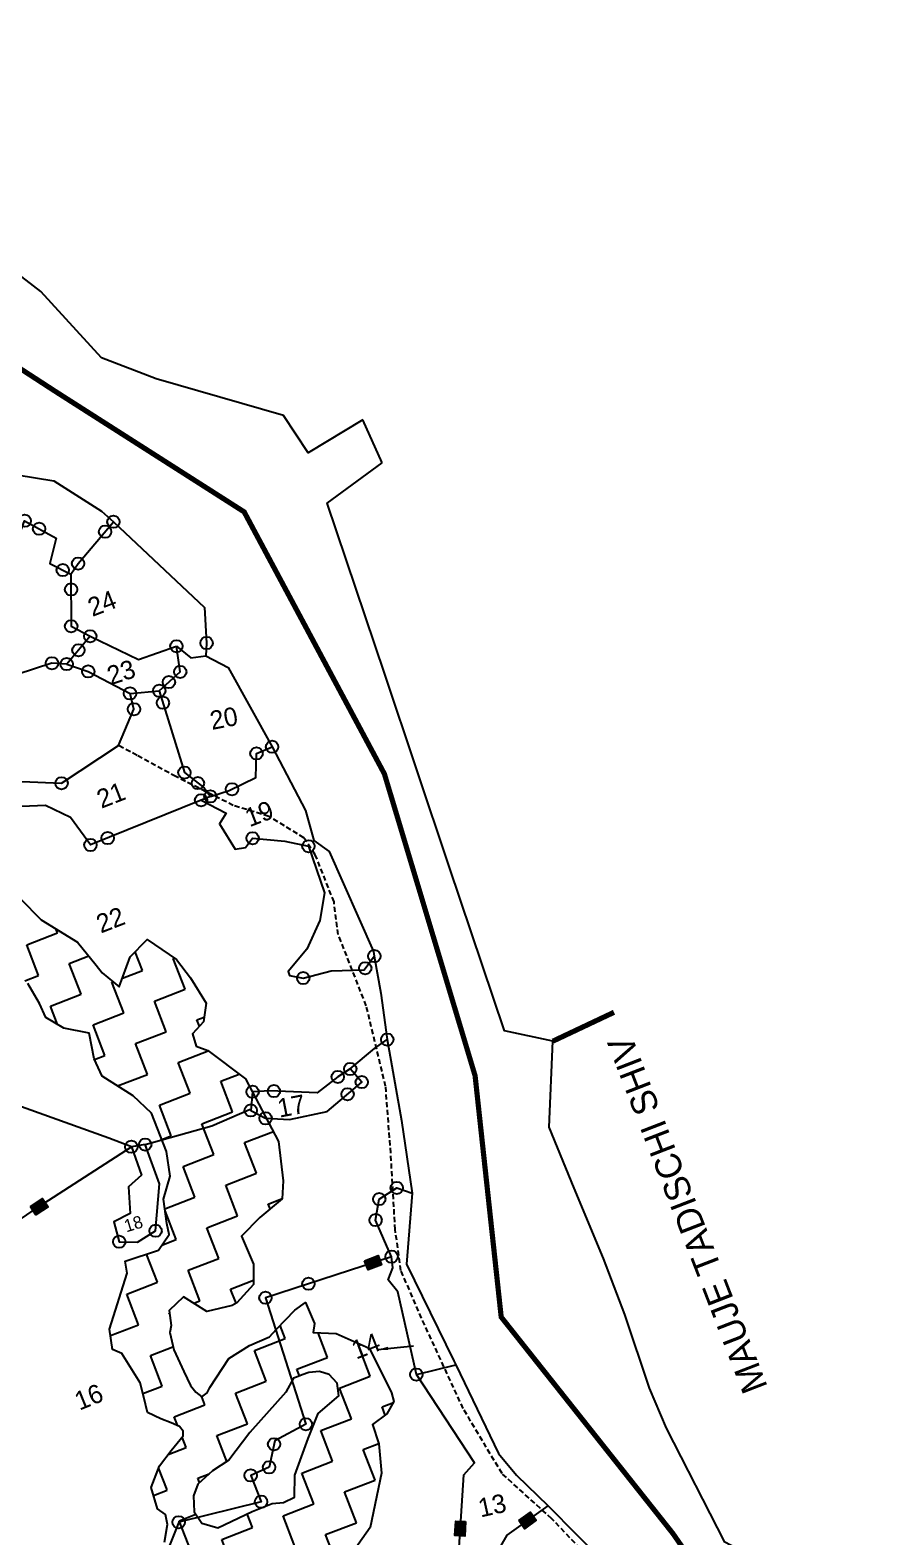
# Model space of a CAD drawing. Header units: metres. Extents: x 298584 to 302516, y 1968971 to 1973240.
# Drawn here: x 301674 to 302516, y 1971698 to 1973176 of the extents above; entities that cross this region are included whole.
import ezdxf

# ---------------------------------------------------------------- set-up
doc = ezdxf.new("R2010")
doc.units = ezdxf.units.M
doc.header["$MEASUREMENT"] = 0
for name, pattern in [('DASHDOT', [1, 0.5, -0.25, 0, -0.25]), ('DASHED', [0.75, 0.5, -0.25]), ('DIVIDE', [1.25, 0.5, -0.25, 0, -0.25, 0, -0.25])]:
    doc.linetypes.add(name, pattern=pattern)
for name, color, linetype in [('LINE_FOOTPATH', 1, 'DASHED'), ('OFF', 1, 'Continuous'), ('POLY_HATCH', 12, 'Continuous'), ('POLY_PARCEL', 6, 'Continuous'), ('POLY_WATER', 4, 'Continuous'), ('SYM_ARROW', 1, 'Continuous'), ('SYM_STONE', 1, 'Continuous'), ('TEXT_MAPOUT', 7, 'Continuous'), ('TEXT_PARCEL', 7, 'Continuous'), ('V_BOUND_STREAM_LINE', 7, 'DASHDOT'), ('V_DIVIDE_LINE', 7, 'DIVIDE')]:
    doc.layers.add(name, color=color, linetype=linetype)
doc.styles.add('TEXT_MAP', font='')
doc.styles.get('TEXT_MAP').set_extended_font_data('Kruti Dev 050')
doc.dimstyles.get("Standard").update_dxf_attribs({"dimtxt": 0.18, "dimasz": 0.18, "dimexe": 0.18, "dimexo": 0.0625, "dimgap": 0.09, "dimtad": 0, "dimtih": 1, "dimtoh": 1, "dimdec": 4, "dimzin": 0, "dimdsep": 46, "dimtxsty": 'Standard', "dimcen": 0.09, "dimadec": 0, "dimazin": 0, "dimtfac": 1, "dimtdec": 4, "dimtofl": 0, "dimtmove": 0, "dimatfit": 3, "dimfxl": 1, "dimtolj": 1, "dimtzin": 0, "dimarcsym": 0})

# ---------------------------------------------------------------- blocks, each defined once
blk = doc.blocks.new('STONE')
blk.add_circle((0, 0), 0.851)
blk = doc.blocks.new('STONESQUAREFILLED')
blk.add_hatch(color=256).paths.add_polyline_path([(0.7, -0.48), (0.7, 0.48), (-0.7, 0.48), (-0.7, -0.48)])
blk.add_lwpolyline([(-0.7, 0.48), (0.7, 0.48), (0.7, -0.48), (-0.7, -0.48)], close=True)
blk = doc.blocks.new('TEXTARROW')
blk.add_leader([(0.04, -0.01), (8.68, -0.01)], dimstyle='Standard', override={"dimtxt": 2.5, "dimasz": 2.5, "dimexe": 1.25, "dimexo": 0.625, "dimgap": 0.625, "dimtad": 1, "dimtih": 0, "dimtoh": 0, "dimzin": 8, "dimcen": 2.5, "dimtofl": 1})

msp = doc.modelspace()

# ---------------------------------------------------------------- hatches: boundary and pattern name
at = {"layer": 'POLY_HATCH', "ltscale": 10}
h = msp.add_hatch(dxfattribs=at)
h.set_pattern_fill('ZIGZAG', color=256, scale=10.162801, angle=21.1555, style=0)
h.set_pattern_definition([(21.1555, (299824.944, 1968554.17), (18.4471, 41.73738), [32.2669, -32.2669]), (111.1555, (299855.037, 1968565.816), (-41.73738, 18.4471), [32.2669, -32.2669])])
h.paths.add_polyline_path([(301736.8, 1972166.7), (301744.5, 1972149.4), (301774.9, 1972130.4), (301793.1, 1972113.4), (301807.7, 1972075.7), (301811.2, 1972051.5), (301804.6, 1972028.8), (301808, 1972005.1), (301810.2, 1971994.4), (301799.8, 1971978.8), (301767.3, 1971968.2), (301769, 1971956.3), (301751.7, 1971901.5), (301754.7, 1971881.5), (301764, 1971877.4), (301773.8, 1971861.9), (301781.8, 1971848.7), (301785.3, 1971834.6), (301789.1, 1971819.8), (301802.2, 1971813.3), (301819.8, 1971806.7), (301826.1, 1971799.2), (301812.2, 1971782.5), (301800.7, 1971767.5), (301792.6, 1971746.1), (301798.7, 1971725.3), (301806.7, 1971719.7), (301808.6, 1971709.9), (301805.7, 1971692.4), (301807, 1971676.6), (301814.8, 1971661.3), (301849.1, 1971657.3), (301874.3, 1971654.5), (301897.6, 1971666.4), (301913.8, 1971666.9), (301924, 1971655.4), (301939.6, 1971649.9), (301976.7, 1971666.2), (301991.7, 1971684.5), (302007.2, 1971706.9), (302018.3, 1971760.2), (302015.8, 1971789.1), (302009.5, 1971807.8), (302023.8, 1971818.2), (302030.6, 1971830.4), (302028.2, 1971839.1), (302019.4, 1971856.9), (302006.5, 1971882.7), (301974, 1971897.1), (301951.5, 1971898), (301952.8, 1971907.1), (301943.8, 1971927.7), (301933.4, 1971919.9), (301915.5, 1971901.4), (301908.8, 1971894), (301889, 1971885.3), (301868.8, 1971872.7), (301850, 1971844.3), (301844.5, 1971833.1), (301832.7, 1971842.7), (301824.8, 1971860), (301814.7, 1971881.1), (301811, 1971898), (301812.1, 1971905.1), (301810.3, 1971919.8), (301824.4, 1971933), (301847.3, 1971918.8), (301872, 1971924.5), (301876.7, 1971927.3), (301893, 1971945.1), (301892.9, 1971965.3), (301881.3, 1971992.6), (301899.2, 1972011), (301921.1, 1972029.1), (301922, 1972046.8), (301917.6, 1972085.5), (301885.1, 1972147), (301848.2, 1972174.7), (301836.9, 1972179), (301833.2, 1972191.1), (301844, 1972202.9), (301846.6, 1972221.2), (301831.2, 1972246.1), (301817.6, 1972263.9), (301788.8, 1972283.5), (301772.2, 1972266.6), (301761.4, 1972237.3), (301744.5, 1972251), (301738.8, 1972258.4), (301720.4, 1972281.1), (301684.9, 1972303), (301664.3, 1972323.9), (301647, 1972341.3), (301626.6, 1972346.8), (301612.8, 1972367.5), (301581.4, 1972376.5), (301542.5, 1972387.4), (301517.1, 1972400.7), (301495.2, 1972395.1), (301468.5, 1972364.6), (301480.7, 1972352.9), (301501.7, 1972348.5), (301529.2, 1972337.1), (301561.1, 1972336.9), (301577.1, 1972305.5), (301599.7, 1972301.8), (301620.3, 1972293.4), (301639.3, 1972269.4), (301671.6, 1972240.5), (301683.1, 1972220.9), (301689.4, 1972207), (301707, 1972196.5), (301732, 1972191.7)])
h.paths.add_polyline_path([(301932.3, 1971853.2), (301940.7, 1971856.5), (301947.2, 1971859), (301964.4, 1971860.3), (301975, 1971848.3), (301976.5, 1971836), (301956.4, 1971818.6), (301946.5, 1971794.3), (301933.6, 1971758.3), (301933.3, 1971736.7), (301922.5, 1971731.4), (301911.2, 1971730.3), (301891.5, 1971722.7), (301858.1, 1971706.5), (301842.3, 1971711.1), (301834.8, 1971722.2), (301834.1, 1971738), (301838.3, 1971749.3), (301852.6, 1971762.3), (301868.9, 1971772.9), (301889.5, 1971800.2), (301924.7, 1971839.5)], flags=16)

# ---------------------------------------------------------------- linework, layer by layer
at = {"layer": 'LINE_FOOTPATH', "ltscale": 10}
msp.add_lwpolyline([(302310.7, 1971488.6), (302307.4, 1971515), (302308.5, 1971556.8), (302297.5, 1971581.9), (302249.8, 1971648.1), (302185.3, 1971715.5), (302136.6, 1971759.8), (302098.5, 1971823.6), (302057.7, 1971912.3), (302037.5, 1971958.9), (302031.9, 1971999), (302027.5, 1972074.2), (302022.5, 1972139.6), (302003.5, 1972218.6), (301976.1, 1972288.4), (301971.9, 1972320.4), (301953.5, 1972366.8), (301942.4, 1972383.3), (301907.9, 1972404.4), (301873.1, 1972415.1), (301816.7, 1972443.4), (301778.9, 1972464.2), (301760.5, 1972473.9)], dxfattribs=at)
at = {"layer": 'OFF'}
msp.add_lwpolyline([(302019, 1972751), (302000.1, 1972793.3)], dxfattribs=at)
at = {"layer": 'POLY_HATCH', "ltscale": 10}
for points in [[(301664.3, 1972323.9), (301684.9, 1972303), (301720.4, 1972281.1), (301738.8, 1972258.4), (301744.5, 1972251), (301761.4, 1972237.3), (301772.2, 1972266.6), (301788.8, 1972283.5), (301817.6, 1972263.9), (301831.2, 1972246.1), (301846.6, 1972221.2), (301844, 1972202.9), (301833.2, 1972191.1), (301836.9, 1972179), (301848.2, 1972174.7), (301885.1, 1972147), (301917.6, 1972085.5), (301922, 1972046.8), (301921.1, 1972029.1), (301899.2, 1972011), (301881.3, 1971992.6), (301892.9, 1971965.3), (301893, 1971945.1), (301876.7, 1971927.3), (301872, 1971924.5), (301847.3, 1971918.8), (301824.4, 1971933), (301810.3, 1971919.8), (301812.1, 1971905.1), (301811, 1971898), (301814.7, 1971881.1), (301824.8, 1971860), (301831.1, 1971846.1), (301836.5, 1971839.5), (301842.2, 1971835), (301847.4, 1971838.9), (301850, 1971844.3), (301868.8, 1971872.7), (301889, 1971885.3), (301908.8, 1971894), (301915.5, 1971901.4), (301933.4, 1971919.9), (301943.8, 1971927.7), (301952.8, 1971907.1), (301951.5, 1971898), (301974, 1971897.1), (302006.5, 1971882.7), (302019.4, 1971856.9), (302028.2, 1971839.1), (302030.6, 1971830.4), (302023.8, 1971818.2), (302009.5, 1971807.8), (302015.8, 1971789.1), (302018.3, 1971760.2), (302007.2, 1971706.9), (301991.7, 1971684.5)], [(301805.7, 1971692.4), (301808.6, 1971709.9), (301806.7, 1971719.7), (301798.7, 1971725.3), (301792.6, 1971746.1), (301800.7, 1971767.5), (301812.2, 1971782.5), (301824.1, 1971796.7), (301824.1, 1971801.5), (301820.5, 1971805.9), (301812.4, 1971809.5), (301802.2, 1971813.3), (301789.1, 1971819.8), (301785.3, 1971834.6), (301781.8, 1971848.7), (301773.8, 1971861.9), (301764, 1971877.4), (301754.7, 1971881.5), (301751.7, 1971901.5), (301769, 1971956.3), (301767.3, 1971968.2), (301799.8, 1971978.8), (301810.2, 1971994.4), (301808, 1972005.1), (301804.6, 1972028.8), (301811.2, 1972051.5), (301807.7, 1972075.7), (301793.1, 1972113.4), (301774.9, 1972130.4), (301744.5, 1972149.4), (301736.8, 1972166.7), (301732, 1972191.7), (301707, 1972196.5), (301689.4, 1972207), (301683.1, 1972220.9), (301671.6, 1972240.5)]]:
    msp.add_lwpolyline(points, dxfattribs=at)
msp.add_lwpolyline([(301924.7, 1971839.5), (301889.5, 1971800.2), (301868.9, 1971772.9), (301852.6, 1971762.3), (301838.3, 1971749.3), (301834.1, 1971738), (301834.8, 1971722.2), (301842.3, 1971711.1), (301858.1, 1971706.5), (301891.5, 1971722.7), (301911.2, 1971730.3), (301922.5, 1971731.4), (301933.3, 1971736.7), (301933.6, 1971758.3), (301946.5, 1971794.3), (301956.4, 1971818.6), (301976.5, 1971836), (301975, 1971848.3), (301967.3, 1971857.1), (301957.6, 1971859.8), (301947.2, 1971859), (301940.7, 1971856.5), (301935.1, 1971854.3), (301932.3, 1971853.2)], close=True, dxfattribs=at)
at = {"layer": 'POLY_PARCEL'}
for points in [[(301637.1, 1972671.5), (301659.4, 1972669.5), (301668.6, 1972694.3), (301699.6, 1972677.3), (301693.4, 1972652.3), (301714, 1972641.9)], [(301714, 1972641.9), (301721, 1972652.3), (301755.6, 1972693.3)], [(301714, 1972641.9), (301714.2, 1972590.8), (301732.9, 1972581)], [(301732.9, 1972581), (301709.8, 1972553.7)], [(301732.9, 1972581), (301780.3, 1972558.3), (301817.4, 1972571.3)], [(301800.6, 1972527.6), (301821.1, 1972546.1), (301817.4, 1972571.3)], [(301817.4, 1972571.3), (301831.4, 1972559.7), (301846.3, 1972561.9)], [(301709.8, 1972553.7), (301695.4, 1972554.5), (301644, 1972538.1), (301592.5, 1972523.9), (301566.6, 1972520.2), (301548.9, 1972502.8), (301525.9, 1972475.5), (301529.9, 1972458.6), (301515.7, 1972455.6)], [(301709.8, 1972553.7), (301730.9, 1972546.6), (301771.9, 1972525)], [(301657.8, 1972413.6), (301649.1, 1972437.9), (301665.8, 1972438.7), (301704.8, 1972436.8), (301760.5, 1972473.9), (301775.8, 1972509.5), (301771.9, 1972525)], [(301771.9, 1972525), (301800.6, 1972527.6)], [(301800.6, 1972527.6), (301825.3, 1972447.3), (301844.6, 1972432.2), (301850.7, 1972423.9)], [(301850.7, 1972423.9), (301869, 1972429.6), (301895.2, 1972442.5), (301895.9, 1972466.1), (301911.2, 1972472.6)], [(301850.7, 1972423.9), (301841.6, 1972420.2)], [(301841.6, 1972420.2), (301733.1, 1972376.3), (301713.5, 1972403.3), (301689.1, 1972415.1), (301657.8, 1972413.6)], [(301841.6, 1972420.2), (301866.3, 1972407.6), (301859.7, 1972397.2), (301875.1, 1972372.1), (301885, 1972373.8), (301892.1, 1972382.9), (301923.6, 1972380.2), (301946.8, 1972375.1)], [(301946.8, 1972375.1), (301962.4, 1972329.4), (301958, 1972302.3), (301945.2, 1972274), (301927.1, 1972252.1), (301928.3, 1972248.3), (301941.7, 1972245.7), (301969, 1972252.8), (302001.5, 1972254), (302011.4, 1972267.3)], [(301987.8, 1972156.6), (302011.5, 1972176.8), (302024.1, 1972185.4)], [(301773.2, 1972080.3), (301751.1, 1972088.8), (301520.5, 1972171.5)], [(301987.8, 1972156.6), (301975.6, 1972148.8), (301955.5, 1972133.1), (301909.1, 1972135.1), (301892.1, 1972134.2), (301890.3, 1972116)], [(301890.3, 1972116), (301904.8, 1972108.2), (301928.4, 1972106.9), (301965.2, 1972114.8), (301999.1, 1972143.7), (301987.8, 1972156.6)], [(301786.8, 1972082.5), (301852, 1972100.9), (301888.9, 1972116.8), (301890.3, 1972116)], [(301773.2, 1972080.3), (301783.3, 1972052.3), (301770.4, 1972041), (301772, 1972015), (301755.9, 1972006.6), (301761.3, 1971987.2), (301779.3, 1971986.8), (301797, 1971997.9), (301800.7, 1972043.9), (301786.8, 1972082.5)], [(301786.8, 1972082.5), (301773.2, 1972080.3)], [(301430.2, 1971866.9), (301455.1, 1971878.6), (301520.8, 1971920.2), (301544.4, 1971928.7), (301686.9, 1972024.2), (301773.2, 1972080.3)], [(302028.3, 1971972.5), (302012.7, 1972008.4), (302016.2, 1972029), (302033.4, 1972040), (302048.5, 1972034.9)], [(302028.3, 1971972.5), (301904.7, 1971932.2), (301944.3, 1971808.2), (301913.9, 1971792), (301908.2, 1971765.9), (301890.2, 1971758), (301900.4, 1971732.2), (301819.6, 1971712.1), (301805.3, 1971676.3)], [(302052.6, 1971856.9), (302034.5, 1971938.1), (302025, 1971949.9), (302029.7, 1971961.5), (302028.3, 1971972.5)], [(302052.6, 1971856.9), (302091.3, 1971866.5)], [(302094.6, 1971687.6), (302099.1, 1971758.5), (302109.7, 1971770.2), (302052.6, 1971856.9)], [(302094.6, 1971687.6), (302109, 1971688.3), (302125.6, 1971671.6), (302141.5, 1971699.5), (302181.8, 1971728.2)]]:
    msp.add_lwpolyline(points, dxfattribs=at)
at = {"layer": 'POLY_WATER'}
for points in [[(302000.1, 1972793.3), (301946.6, 1972760.9), (301922.4, 1972797.7), (301797.6, 1972833.4), (301743.8, 1972854), (301684.4, 1972919.2), (301614, 1972973.6), (301555, 1973001.6), (301455.7, 1973060.6), (301394.9, 1973082.6), (301327.9, 1973111.5), (301171.9, 1973145.7), (300936.2, 1973025.8), (300770.9, 1973052.9), (300589.3, 1973083), (300338.6, 1973047.3), (300278.5, 1973028.1), (299984.8, 1973080.8), (299792.5, 1973119), (299704.9, 1973175.5)], [(301577.8, 1972812.7), (301598.9, 1972802.8), (301657.9, 1972762.6), (301661.4, 1972739.5), (301697.2, 1972733.5), (301744.1, 1972703.8), (301755.6, 1972693.3)], [(302515.8, 1971614.2), (302434.7, 1971636.8), (302429.2, 1971652.8), (302355.1, 1971692.4), (302297.8, 1971804.4), (302281.2, 1971843.5), (302257, 1971915.8), (302236, 1971970.8), (302207.3, 1972039.6), (302182.7, 1972099.5), (302186.5, 1972183.9), (302139.1, 1972194.1), (302084.9, 1972355.2), (302021.5, 1972544.8), (301965.1, 1972711.5), (302019, 1972751)], [(301755.6, 1972693.3), (301844.9, 1972609.2), (301847, 1972574.4), (301846.3, 1972561.9)], [(301846.3, 1972561.9), (301868, 1972550.4), (301911.2, 1972472.6)], [(301911.2, 1972472.6), (301943.9, 1972410), (301952, 1972380.6), (301967, 1972369.9), (302010.6, 1972271.8), (302011.4, 1972267.3)], [(302011.4, 1972267.3), (302017.9, 1972230.9), (302024.1, 1972185.4)], [(302024.1, 1972185.4), (302038.1, 1972106.2), (302048.5, 1972034.9)], [(302048.5, 1972034.9), (302042.8, 1971965), (302089.4, 1971870.4), (302091.3, 1971866.5)], [(302091.3, 1971866.5), (302133.3, 1971779.5), (302150.9, 1971758.3), (302181.8, 1971728.2)], [(302181.8, 1971728.2), (302293.1, 1971615.5), (302346.1, 1971567.7), (302292.4, 1971447.7)]]:
    msp.add_lwpolyline(points, dxfattribs=at)
at = {"layer": 'V_BOUND_STREAM_LINE', "ltscale": 10, "const_width": 5.08}
msp.add_lwpolyline([(299645.1, 1973013.9), (299865, 1972998), (300400.1, 1972922.9), (300998.5, 1972910.9), (301476.4, 1972965.6), (301699.3, 1972820.8), (301883.8, 1972703), (302021.3, 1972446), (302110.2, 1972150), (302135.8, 1971913.3), (302304.2, 1971700.9), (302387.1, 1971581), (302329.6, 1971454.8), (302292.4, 1971447.7)], dxfattribs=at)
at = {"layer": 'V_DIVIDE_LINE', "ltscale": 10, "const_width": 5.08}
msp.add_lwpolyline([(302186.5, 1972183.9), (302246.4, 1972212.2)], dxfattribs=at)

# ---------------------------------------------------------------- block references
at = {"layer": 'SYM_ARROW', "ltscale": 10, "xscale": 4.065120239983915, "yscale": 4.065120239983915, "zscale": 4.065120239983915, "rotation": 6.23638782468702}
msp.add_blockref('TEXTARROW', (302014.6, 1971881.4), dxfattribs=at)
at = {"layer": 'SYM_STONE'}
for name, p, xscale, yscale, zscale, rotation in [('STONE', (301668.6, 1972694.3), 7.113960419971849, 7.113960419971849, 7.113960419971849, 21.15550735412409), ('STONE', (301682.8, 1972686.5), 7.113960419971849, 7.113960419971849, 7.113960419971849, 21.15550735412409), ('STONE', (301747.5, 1972683.6), 7.113960419971849, 7.113960419971849, 7.113960419971849, 21.15550735412409), ('STONE', (301755.6, 1972693.3), 7.113960419971849, 7.113960419971849, 7.113960419971849, 21.15550735412409), ('STONE', (301721, 1972652.3), 7.113960419971849, 7.113960419971849, 7.113960419971849, 21.15550735412409), ('STONE', (301706, 1972645.9), 7.113960419971849, 7.113960419971849, 7.113960419971849, 21.15550735412409), ('STONE', (301714.1, 1972627), 7.113960419971849, 7.113960419971849, 7.113960419971849, 21.15550735412409), ('STONE', (301714.2, 1972590.8), 7.113960419971849, 7.113960419971849, 7.113960419971849, 21.15550735412409), ('STONE', (301732.9, 1972581), 7.113960419971849, 7.113960419971849, 7.113960419971849, 21.15550735412409), ('STONE', (301721.3, 1972567.3), 7.113960419971849, 7.113960419971849, 7.113960419971849, 21.15550735412409), ('STONE', (301817.4, 1972571.3), 7.113960419971849, 7.113960419971849, 7.113960419971849, 21.15550735412409), ('STONE', (301847, 1972574.4), 7.113960419971849, 7.113960419971849, 7.113960419971849, 21.15550735412409), ('STONE', (301695.4, 1972554.5), 7.113960419971849, 7.113960419971849, 7.113960419971849, 21.15550735412409), ('STONE', (301709.8, 1972553.7), 7.113960419971849, 7.113960419971849, 7.113960419971849, 21.15550735412409), ('STONE', (301730.9, 1972546.6), 7.113960419971849, 7.113960419971849, 7.113960419971849, 21.15550735412409), ('STONE', (301821.1, 1972546.1), 7.113960419971849, 7.113960419971849, 7.113960419971849, 21.15550735412409), ('STONE', (301771.9, 1972525), 7.113960419971849, 7.113960419971849, 7.113960419971849, 21.15550735412409), ('STONE', (301800.6, 1972527.6), 7.113960419971849, 7.113960419971849, 7.113960419971849, 21.15550735412409), ('STONE', (301775.8, 1972509.5), 7.113960419971849, 7.113960419971849, 7.113960419971849, 21.15550735412409), ('STONE', (301804.2, 1972515.8), 7.113960419971849, 7.113960419971849, 7.113960419971849, 21.15550735412409), ('STONE', (301911.2, 1972472.6), 7.113960419971849, 7.113960419971849, 7.113960419971849, 21.15550735412409), ('STONE', (301895.9, 1972466.1), 7.113960419971849, 7.113960419971849, 7.113960419971849, 21.15550735412409), ('STONE', (301825.3, 1972447.3), 7.113960419971849, 7.113960419971849, 7.113960419971849, 21.15550735412409), ('STONE', (301704.8, 1972436.8), 7.113960419971849, 7.113960419971849, 7.113960419971849, 21.15550735412409), ('STONE', (301838.4, 1972437), 7.113960419971849, 7.113960419971849, 7.113960419971849, 21.15550735412409), ('STONE', (301871.9, 1972431), 7.113960419971849, 7.113960419971849, 7.113960419971849, 21.15550735412409), ('STONE', (301841.6, 1972420.2), 7.113960419971849, 7.113960419971849, 7.113960419971849, 21.15550735412409), ('STONE', (301850.7, 1972423.9), 7.113960419971849, 7.113960419971849, 7.113960419971849, 21.15550735412409), ('STONE', (301733.1, 1972376.3), 7.113960419971849, 7.113960419971849, 7.113960419971849, 21.15550735412409), ('STONE', (301750, 1972383.1), 7.113960419971849, 7.113960419971849, 7.113960419971849, 21.15550735412409), ('STONE', (301892.1, 1972382.9), 7.113960419971849, 7.113960419971849, 7.113960419971849, 21.15550735412409), ('STONE', (302011.4, 1972267.3), 7.113960419971849, 7.113960419971849, 7.113960419971849, 21.15550735412409), ('STONE', (302002.5, 1972255.4), 7.113960419971849, 7.113960419971849, 7.113960419971849, 21.15550735412409), ('STONE', (301941.7, 1972245.7), 7.113960419971849, 7.113960419971849, 7.113960419971849, 21.15550735412409), ('STONE', (302024.1, 1972185.4), 7.113960419971849, 7.113960419971849, 7.113960419971849, 21.15550735412409), ('STONE', (301975.6, 1972148.8), 7.113960419971849, 7.113960419971849, 7.113960419971849, 21.15550735412409), ('STONE', (301987.8, 1972156.6), 7.113960419971849, 7.113960419971849, 7.113960419971849, 21.15550735412409), ('STONE', (301892.1, 1972134.2), 7.113960419971849, 7.113960419971849, 7.113960419971849, 21.15550735412409), ('STONE', (301913, 1972134.9), 7.113960419971849, 7.113960419971849, 7.113960419971849, 21.15550735412409), ('STONE', (301999.1, 1972143.7), 7.113960419971849, 7.113960419971849, 7.113960419971849, 21.15550735412409), ('STONE', (301985.2, 1972131.8), 7.113960419971849, 7.113960419971849, 7.113960419971849, 21.15550735412409), ('STONE', (301890.3, 1972116), 7.113960419971849, 7.113960419971849, 7.113960419971849, 21.15550735412409), ('STONE', (301904.8, 1972108.2), 7.113960419971849, 7.113960419971849, 7.113960419971849, 21.15550735412409), ('STONE', (301773.2, 1972080.3), 7.113960419971849, 7.113960419971849, 7.113960419971849, 21.15550735412409), ('STONE', (301786.8, 1972082.5), 7.113960419971849, 7.113960419971849, 7.113960419971849, 21.15550735412409), ('STONE', (302033.4, 1972040), 7.113960419971849, 7.113960419971849, 7.113960419971849, 21.15550735412409), ('STONESQUAREFILLED', (301682.9, 1972021.6), 10.16280059995979, 10.16280059995979, 10.16280059995979, 33.05800854112503), ('STONE', (302016.2, 1972029), 7.113960419971849, 7.113960419971849, 7.113960419971849, 21.15550735412409), ('STONE', (302012.7, 1972008.4), 7.113960419971849, 7.113960419971849, 7.113960419971849, 21.15550735412409), ('STONE', (301761.3, 1971987.2), 7.113960419971849, 7.113960419971849, 7.113960419971849, 21.15550735412409), ('STONE', (301797, 1971997.9), 7.113960419971849, 7.113960419971849, 7.113960419971849, 21.15550735412409), ('STONE', (302028.3, 1971972.5), 7.113960419971849, 7.113960419971849, 7.113960419971849, 21.15550735412409), ('STONESQUAREFILLED', (302010.2, 1971966.6), 10.16280059995978, 10.16280059995978, 10.16280059995978, 21.15550735412409), ('STONE', (301946.8, 1971945.9), 7.113960419971849, 7.113960419971849, 7.113960419971849, 21.15550735412409), ('STONE', (301904.7, 1971932.2), 7.113960419971849, 7.113960419971849, 7.113960419971849, 21.15550735412409), ('STONE', (302052.6, 1971856.9), 7.113960419971849, 7.113960419971849, 7.113960419971849, 21.15550735412409), ('STONE', (301944.3, 1971808.2), 7.113960419971849, 7.113960419971849, 7.113960419971849, 21.15550735412409), ('STONE', (301913.1, 1971788.6), 7.113960419971849, 7.113960419971849, 7.113960419971849, 21.15550735412409), ('STONE', (301908.2, 1971765.9), 7.113960419971849, 7.113960419971849, 7.113960419971849, 21.15550735412409), ('STONE', (301890.2, 1971758), 7.113960419971849, 7.113960419971849, 7.113960419971849, 21.15550735412409), ('STONE', (301900.4, 1971732.2), 7.113960419971849, 7.113960419971849, 7.113960419971849, 21.15550735412409), ('STONE', (301819.6, 1971712.1), 7.113960419971849, 7.113960419971849, 7.113960419971849, 21.15550735412409)]:
    msp.add_blockref(name, p, dxfattribs=dict(at, xscale=xscale, yscale=yscale, zscale=zscale, rotation=rotation))
at = {"layer": 'SYM_STONE', "ltscale": 10}
for name, p, xscale, yscale, zscale, rotation in [('STONE', (301810, 1972536.1), 7.113960419971849, 7.113960419971849, 7.113960419971849, 21.15550735412409), ('STONE', (301946.8, 1972375.1), 7.113960419971849, 7.113960419971849, 7.113960419971849, 21.15550735412409), ('STONESQUAREFILLED', (302095.7, 1971705.8), 10.16280059995979, 10.16280059995979, 10.16280059995979, 267.2302554793105), ('STONESQUAREFILLED', (302161.6, 1971713.8), 10.16280059995978, 10.16280059995978, 10.16280059995978, 35.45129292773292)]:
    msp.add_blockref(name, p, dxfattribs=dict(at, xscale=xscale, yscale=yscale, zscale=zscale, rotation=rotation))

# ---------------------------------------------------------------- texts
at = {"layer": 'TEXT_MAPOUT'}
msp.add_text('MAUJE TADISCHI SHIV', height=25.407, rotation=111.1555, dxfattribs=at).set_placement((302397.3, 1971844.8))
at = {"layer": 'TEXT_PARCEL', "style": 'TEXT_MAP'}
for s, height, rotation, p in [('24', 18.29, 21.1555, (301735, 1972599.9)), ('23', 18.29, 18.1453, (301753.1, 1972532.9)), ('20', 18.29, 10.8593, (301852.2, 1972489.1)), ('21', 18.29, 21.1555, (301743.8, 1972411.8)), ('19', 18.29, 21.1555, (301889.1, 1972393.6)), ('22', 18.29, 21.1555, (301743.3, 1972289.4)), ('17', 18.29, 10.8594, (301918.4, 1972108.8)), ('18', 12.2, 16.9228, (301768.3, 1971996.3)), ('14', 18.29, 21.1555, (301993.6, 1971871.5)), ('16', 18.29, 22.1095, (301722.3, 1971821.4)), ('13', 18.29, 12.4168, (302115.6, 1971716.7))]:
    msp.add_text(s, height=height, rotation=rotation, dxfattribs=at).set_placement(p)

doc.saveas('drawing.dxf')
